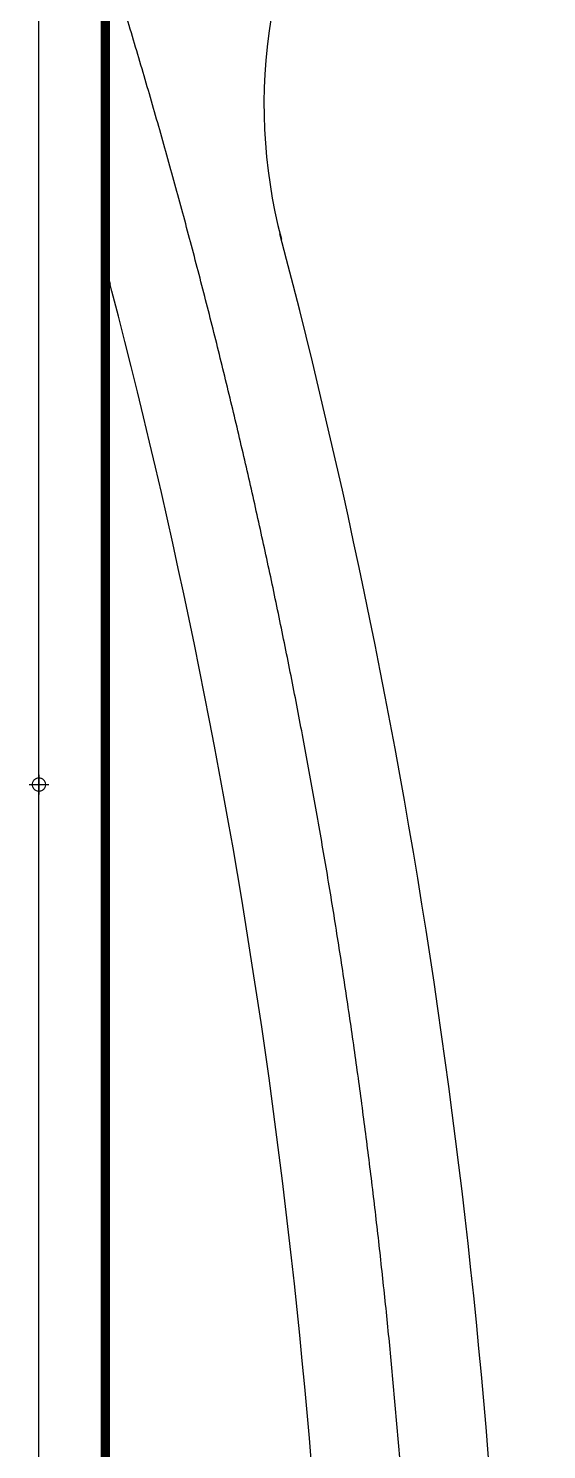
# Model space of a CAD drawing. Extents: x 129492 to 2683129, y 513162 to 1188265.
# Drawn here: x 142971 to 154680, y 561455 to 593555 of the extents above; entities that cross this region are included whole.
import ezdxf

# ---------------------------------------------------------------- set-up
doc = ezdxf.new("R2010")
doc.units = 0
doc.header["$LTSCALE"] = 1000
doc.header["$MEASUREMENT"] = 0
doc.linetypes.add('ACAD_ISO04W100', pattern=[30.5, 24, -3, 0.5, -3])
for name, color, linetype in [('G-0-XREF', 2, 'Continuous'), ('ROAD', 60, 'Continuous'), ('ROAD-CENT', 60, 'ACAD_ISO04W100'), ('图框CCDI_B0GA1+0.00$0$G-BORD', 3, 'Continuous')]:
    doc.layers.add(name, color=color, linetype=linetype)

# ---------------------------------------------------------------- blocks, each defined once
blk = doc.blocks.new('图框CCDI_B0GA1+0.00$0$MidPoitent')
at = {"const_width": 0.18}
for points in [[(-1.5, 0), (1.5, 0)], [(0, -1.5), (0, 1.5)]]:
    blk.add_lwpolyline(points, dxfattribs=at)
blk.add_lwpolyline([(0, -1, 1), (0, 1, 1), (0, -1, 1)], format="xyb", dxfattribs=at)
blk = doc.blocks.new('图框CCDI_B0GA1+0.00')
at = {"layer": '图框CCDI_B0GA1+0.00$0$G-BORD'}
blk.add_lwpolyline([(0, 59400), (84100, 59400), (84100, 0), (0, 0)], close=True, dxfattribs=at)
at = {"layer": '图框CCDI_B0GA1+0.00$0$G-BORD', "const_width": 140}
blk.add_lwpolyline([(3300, 58400), (83100, 58400), (83100, 1000), (3300, 1000)], close=True, dxfattribs=at)
at = {"layer": '图框CCDI_B0GA1+0.00$0$G-BORD', "xscale": 100, "yscale": 100, "zscale": 100}
blk.add_blockref('图框CCDI_B0GA1+0.00$0$MidPoitent', (42050, 0), dxfattribs=at)
blk = doc.blocks.new('A$C5E5D5757')
at = {"layer": 'ROAD', "color": 8}
for centre, radius, start, end in [((-21.906, 44.461), 12, 156.5366, 204.3155), ((-176.826, -25.538), 158, 10.54136, 24.36047), ((-21.906, 44.461), 16, 202.7042, 204.3155), ((-176.826, -25.538), 154, 10.54135, 24.47308)]:
    blk.add_arc(centre, radius, start, end, dxfattribs=at)
at = {"layer": 'ROAD-CENT', "color": 8, "linetype": 'ACAD_ISO04W100', "ltscale": 0.25}
blk.add_lwpolyline([(38.864, -0.431), (-7.363, -8.242, -0.40936), (-23.459, 3.001, 0.069498), (-37.148, 43.931, 0.059721)], format="xyb", dxfattribs=at)

msp = doc.modelspace()

# ---------------------------------------------------------------- block references
at = {"layer": 'G-0-XREF', "ltscale": 5}
for name, p, xscale, yscale, zscale, rotation in [('图框CCDI_B0GA1+0.00', (143209, 639551), 1.5, 1.5, 1.5, 270), ('A$C5E5D5757', (174485, 544355), 999.9999999999999, 999.9999999999999, 999.9999999999999, 350.409659570022)]:
    msp.add_blockref(name, p, dxfattribs=dict(at, xscale=xscale, yscale=yscale, zscale=zscale, rotation=rotation))

doc.saveas('drawing.dxf')
